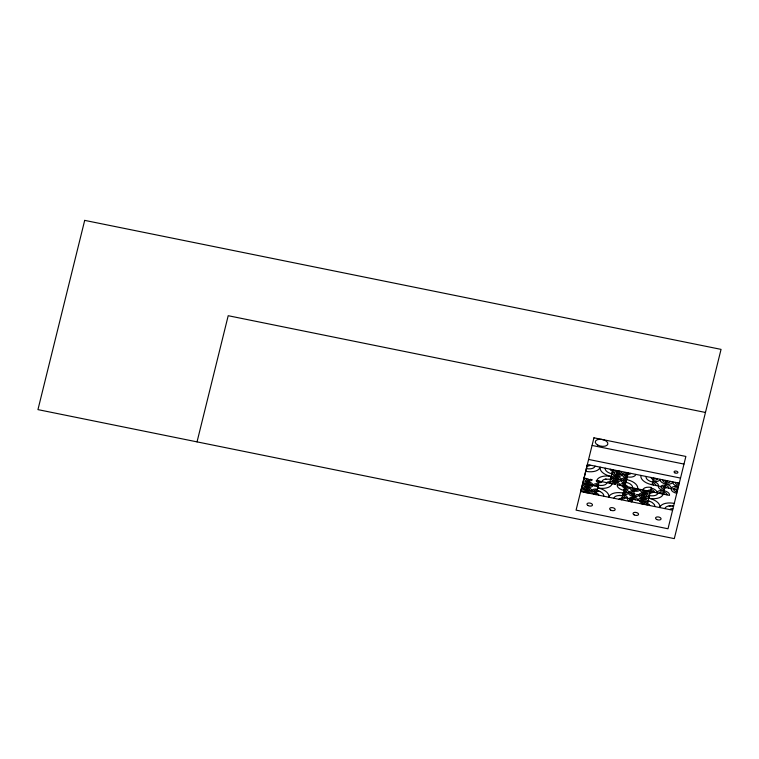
<?xml version="1.0" encoding="UTF-8"?>
<svg xmlns="http://www.w3.org/2000/svg" width="759" height="759" viewBox="0 0 759 759"><rect width="100%" height="100%" fill="white"/><g stroke="black" fill="none" stroke-linecap="round" stroke-linejoin="round"><path stroke-width="1.14" d="M598.576 495.162L598.595 494.877A2.562 1.366 10.5 0 0 598.424 494.451M632.01 500.807A3.121 1.66 10.5 0 1 629.961 499.887L629.344 498.568A3.121 1.66 10.5 0 1 632.807 497.572A3.121 1.66 10.5 0 1 635.463 499.811M632.522 487.876L632.589 487.458A7.808 4.156 10.5 0 0 626.63 482.458L625.871 482.278M637.626 488.91L637.731 488.208A12.998 6.926 10.5 0 0 627.826 479.887L626.536 479.584M640.957 475.428L640.852 476.13A12.998 6.926 10.5 0 0 650.757 484.451L677.559 489.925M645.672 501.87L645.691 501.538A3.121 1.66 10.5 0 0 641.061 499.593A3.121 1.66 10.5 0 0 640.909 502.43A3.121 1.66 10.5 0 0 645.672 501.87L645.691 501.538M197.036 441.871L228.203 315.706L705.472 412.46M585.825 492.572L589.022 479.622A1.044 0.55 10.5 0 0 590.17 479.29L592.219 479.707A3.121 1.66 10.5 0 1 588.756 480.703A3.121 1.66 10.5 0 1 586.1 478.464M599.354 481.159L598.955 482.771A3.121 1.66 10.5 0 1 596.299 480.532L613.642 484.052A1.044 0.55 10.5 0 1 614.799 483.72A1.044 0.55 10.5 0 1 615.682 484.46L614.667 484.261L617.465 472.923M612.893 469.736L609.894 481.87A2.6 1.385 10.5 0 0 607.01 482.705A7.808 4.156 10.5 0 1 598.358 485.2M617.731 471.851L617.997 470.77M621.536 499.811L623.405 492.259A1.044 0.55 10.5 0 0 624.562 491.927L634.761 493.995A1.044 0.55 10.5 0 0 633.879 493.255L631.744 501.879A5.199 2.77 10.5 0 1 627.304 498.151A5.199 2.77 10.5 0 0 622.873 494.422A5.199 2.77 10.5 0 0 628.642 492.752A5.199 2.77 10.5 0 1 634.42 491.101A5.199 2.77 10.5 0 0 640.179 489.432A5.199 2.77 10.5 0 0 644.619 493.16A5.199 2.77 10.5 0 0 650.378 491.5M636.099 488.597A1.044 0.55 10.5 0 1 634.941 488.938L634.144 492.174A3.121 1.66 10.5 0 0 630.682 493.17A3.121 1.66 10.5 0 0 633.348 495.409A3.121 1.66 10.5 0 0 636.801 494.413L643.945 495.855M646.298 490.675A1.044 0.55 10.5 0 1 645.15 491.007L641.943 503.948A5.199 2.77 10.5 0 0 647.712 502.287A5.199 2.77 10.5 0 0 643.281 498.559A5.199 2.77 10.5 0 0 637.522 500.228A5.199 2.77 10.5 0 0 633.063 496.49A5.199 2.77 10.5 0 1 628.651 492.762A5.199 2.77 10.5 0 0 624.202 489.024A5.199 2.77 10.5 0 0 629.97 487.363M647.048 504.982L651.383 487.449A7.818 4.165 10.5 0 0 642.731 489.944M652.047 484.754L653.717 478.009M666.468 480.599L662.901 494.764A12.998 6.926 10.5 0 1 650.027 498.464L648.717 498.246L650.008 498.54A12.998 6.926 10.5 0 1 659.903 506.87L659.808 507.572L660.045 506.898A12.998 6.926 10.5 0 1 672.92 503.189L674.229 503.416M588.823 484.745L588.842 484.688A1.034 0.55 10.5 0 0 587.855 483.929A1.034 0.55 10.5 0 0 586.802 484.384A1.034 0.55 10.5 0 0 587.997 485.058L588.187 485.058A1.044 0.56 10.5 0 0 588.453 485.01L588.595 484.954A1.034 0.55 10.5 0 0 588.756 484.84L588.756 484.84M595.037 466.111L594.895 466.519A7.808 4.156 10.5 0 1 588.699 468.882L586.384 468.607M596.811 480.637L597.039 479.963A12.998 6.926 10.5 0 1 609.913 476.254L611.232 476.481L609.932 476.178A12.998 6.926 10.5 0 1 600.046 467.857L600.141 467.146A12.998 6.926 10.5 0 1 587.03 471.538L585.72 471.311M612.94 478.246L613.5 477.544A3.121 1.66 10.5 0 1 618.566 478.274A3.121 1.66 10.5 0 1 616.697 480.599A3.121 1.66 10.5 0 1 612.94 478.246L612.997 478.075M611.659 483.474L611.659 483.474A3.121 1.66 10.5 0 1 614.439 482.544L615.065 482.639A3.121 1.66 10.5 0 1 617.722 484.878M612.115 483.739L611.877 484.413A12.998 6.926 10.5 0 1 599.003 488.122L597.694 487.895L598.984 488.198A12.998 6.926 10.5 0 1 608.879 496.528L608.784 497.23L609.022 496.547A12.998 6.926 10.5 0 1 621.887 492.847L623.205 493.065M613.889 498.265L614.524 497.126A7.827 4.165 10.5 0 1 620.985 495.542L622.541 495.769M638.082 489.175L638.082 489.175A3.112 1.66 10.5 0 1 637.389 489.811L636.953 489.982A3.112 1.66 10.5 0 1 633.556 489.65A3.112 1.66 10.5 0 1 632.048 487.781M590.739 485.418L590.9 484.764A3.121 1.66 10.5 0 0 586.451 482.79A3.121 1.66 10.5 0 0 585.787 485.475A3.121 1.66 10.5 0 0 590.739 485.418L590.9 484.764M589.411 490.807L589.572 490.162A3.121 1.66 10.5 0 0 586.574 488.208A3.121 1.66 10.5 0 0 583.434 489.261L584.041 490.58A3.121 1.66 10.5 0 0 586.982 491.604A3.121 1.66 10.5 0 0 589.401 490.807L589.572 490.162M610.559 479.176L604.857 479.261A7.808 4.165 10.5 0 0 602.551 480.542L601.906 481.671A2.6 1.385 10.5 0 1 599.022 482.506M625.805 482.553A3.121 1.66 10.5 0 1 623.395 479.859L623.699 479.612A3.121 1.66 10.5 0 1 626.602 479.318M664.912 508.606A7.789 4.146 10.5 0 1 666.307 506.86L667.294 506.386A7.856 4.184 10.5 0 1 669.115 505.93L673.565 506.111L672 505.883M659.315 493.312A3.89 2.078 10.5 0 1 660.245 492.306L660.785 492.107M605.464 479.109L606.109 479.005M642.569 494.166L643.12 494.128A3.121 1.66 10.5 0 1 646.981 496.576A3.121 1.66 10.5 0 1 642.086 496.955A3.121 1.66 10.5 0 1 642.569 494.175L643.12 494.128M669.115 505.93L670.501 505.826M616.27 479.441L616.365 479.432A1.044 0.56 10.5 0 0 616.773 478.587A1.044 0.56 10.5 0 0 615.084 478.483A1.044 0.56 10.5 0 0 615.862 479.403L616.175 479.441M614.439 482.544L615.065 482.639M624.467 487.942L625.397 488.056A3.121 1.66 10.5 0 0 627.93 486.946M623.139 493.341L624.069 493.454A3.121 1.66 10.5 0 0 626.621 492.088A3.121 1.66 10.5 0 0 623.936 490.105M592.191 445.467L683.944 464.072M588.737 459.47L680.491 478.066M679.229 483.179L587.428 464.574L580.768 491.538L672.559 510.162M612.228 472.43L614.268 472.848M616.308 473.255L627.532 475.532M610.9 477.828L626.203 480.931M624.866 486.329L617.219 484.773A7.808 4.156 10.5 0 0 623.87 490.371M582.722 483.445L598.026 486.547M649.049 496.889A5.199 2.77 10.5 0 1 640.824 497.676A5.199 2.77 10.5 0 1 641.972 493.008A5.199 2.77 10.5 0 1 649.049 496.889L644.97 496.063A1.044 0.55 10.5 0 1 643.812 496.395A1.044 0.55 10.5 0 1 642.93 495.655A1.044 0.55 10.5 0 1 644.078 495.323M581.385 488.843L596.697 491.946M631.393 498.976L623.224 497.325A1.044 0.55 10.5 0 1 622.076 497.657M632.408 499.185L642.617 501.253M643.632 501.462A1.044 0.55 10.5 0 0 642.218 500.684A1.044 0.55 10.5 0 0 641.991 501.614A1.044 0.55 10.5 0 0 643.632 501.462L647.721 502.287M627.133 477.155L625.976 476.785A3.112 1.66 10.5 0 1 625.283 476.386A3.14 1.67 10.5 0 1 624.657 475.76L624.496 475.428A3.112 1.66 10.5 0 1 627.93 473.929M652.342 484.109L652.465 484.147A1.3 0.693 10.5 0 1 653.328 485.01M678.053 487.904A3.909 2.078 10.5 0 0 674.922 488.037L674.438 488.274A3.909 2.078 10.5 0 0 675.946 491.623L677.056 491.946M668.603 487.477L668.072 486.652A3.899 2.078 10.5 0 0 661.905 485.57A3.899 2.078 10.5 0 0 663.186 489.043L664.305 489.365M632.541 498.644L632.93 498.767A1.044 0.55 10.5 0 1 633.034 499.716A1.044 0.55 10.5 0 1 631.422 499.204A1.044 0.55 10.5 0 1 632.541 498.644L632.93 498.767M597.029 490.599L599.923 491.519A7.808 4.165 10.5 0 1 603.68 496.196M596.356 493.293L596.868 493.426A2.609 1.385 10.5 0 1 598.595 494.877M671.174 488.635A6.508 3.463 10.5 0 0 665.624 483.967A6.508 3.463 10.5 0 1 660.102 479.308A6.508 3.463 10.5 0 1 652.882 481.377A6.508 3.463 10.5 0 1 658.423 486.045A6.508 3.463 10.5 0 0 663.973 490.712L664.618 490.864A6.508 3.463 10.5 0 1 669.504 495.38L625.89 486.528A1.044 0.55 10.5 0 1 624.733 486.861M676.667 491.86L675.946 491.623M649.571 501.338L648.053 500.94L649.571 501.338A7.77 4.137 10.5 0 1 652.161 502.496L654.258 504.422A7.77 4.137 10.5 0 1 654.675 506.519M598.547 490.988L599.923 491.519M655.871 485.523A3.89 2.078 10.5 0 0 655.643 484.47L654.315 483.341A3.89 2.078 10.5 0 0 652.55 482.733M650.88 489.479A3.89 2.078 10.5 0 1 652.645 490.086L653.831 491.007A3.89 2.078 10.5 0 1 654.201 492.268M647.38 503.634A2.6 1.385 10.5 0 1 648.755 504.156L649.087 504.393A2.6 1.385 10.5 0 1 649.6 505.494M660.776 492.107A3.89 2.078 10.5 0 1 666.184 493.198L666.943 494.223A3.89 2.078 10.5 0 1 666.943 494.849M597.096 490.333A3.121 1.66 10.5 0 0 593.633 491.329L594.25 492.648A3.121 1.66 10.5 0 0 596.289 493.568M678.726 485.2A3.899 2.078 10.5 0 1 675.396 482.401M676.724 493.293A6.508 3.463 10.5 0 1 671.184 488.635A6.508 3.463 10.5 0 1 678.394 486.557A6.508 3.463 10.5 0 1 672.854 481.889A6.508 3.463 10.5 0 1 665.643 483.967M679.058 483.853A1.3 0.693 10.5 0 1 677.948 482.923M670.292 481.367A3.89 2.078 10.5 0 1 669.362 482.373L668.821 482.572A3.89 2.078 10.5 0 1 664.561 482.164A3.89 2.078 10.5 0 1 662.664 479.83M667.749 480.855A1.3 0.693 10.5 0 1 666.307 481.272A1.3 0.693 10.5 0 1 665.197 480.333M657.541 478.787A3.899 2.078 10.5 0 1 653.214 480.03M654.989 478.265A1.3 0.693 10.5 0 1 653.546 478.682M677.398 490.599A1.3 0.693 10.5 0 1 676.288 489.669A1.3 0.693 10.5 0 1 677.73 489.251M668.603 487.477A3.899 2.078 10.5 0 1 668.622 488.113M663.973 490.712A6.508 3.463 10.5 0 0 656.763 492.79A6.508 3.463 10.5 0 0 651.213 488.122M661.867 493.824A1.3 0.693 10.5 0 1 663.309 493.407A1.3 0.693 10.5 0 1 664.41 494.346M650.548 490.826A1.3 0.693 10.5 0 1 651.658 491.756M627.399 476.073A1.044 0.55 10.5 0 1 626.517 475.333A1.044 0.55 10.5 0 1 627.665 475.001M626.071 481.472A1.044 0.55 10.5 0 1 625.179 480.722A1.044 0.55 10.5 0 1 626.336 480.39M609.562 483.227A5.199 2.77 10.5 0 1 615.331 481.557A5.199 2.77 10.5 0 1 619.761 485.295A5.199 2.77 10.5 0 1 625.539 483.635A5.199 2.77 10.5 0 1 621.099 479.897A5.209 2.77 10.5 0 0 614.022 476.016A5.209 2.77 10.5 0 0 612.874 480.684A5.209 2.77 10.5 0 0 621.099 479.897A5.199 2.77 10.5 0 1 626.868 478.236A5.199 2.77 10.5 0 1 622.437 474.508A5.209 2.77 10.5 0 0 615.359 470.618A5.209 2.77 10.5 0 0 614.211 475.286A5.209 2.77 10.5 0 0 622.437 474.498A5.199 2.77 10.5 0 1 628.205 472.838L625.207 484.973A2.6 1.385 10.5 0 1 627.418 486.842M621.811 485.703A3.121 1.66 10.5 0 1 625.274 484.707M623.851 486.121A1.044 0.55 10.5 0 1 625.008 485.788L623.67 491.177A1.044 0.55 10.5 0 1 624.562 491.927M599.221 481.69A1.044 0.55 10.5 0 1 598.339 480.95M589.022 479.622A1.044 0.55 10.5 0 1 588.14 478.882L584.051 478.047A5.199 2.77 10.5 0 0 588.491 481.785M592.921 485.513A5.199 2.77 10.5 0 1 584.705 486.301A5.199 2.77 10.5 0 1 585.853 481.633A5.199 2.77 10.5 0 1 592.921 485.513A5.199 2.77 10.5 0 1 598.69 483.853L596.024 494.64A5.199 2.77 10.5 0 1 591.593 490.912A5.199 2.77 10.5 0 0 584.515 487.031A5.199 2.77 10.5 0 0 583.367 491.699A5.199 2.77 10.5 0 0 591.593 490.912A5.199 2.77 10.5 0 1 597.361 489.251M594.961 485.931A3.121 1.66 10.5 0 1 598.424 484.935M597.893 487.088A1.044 0.55 10.5 0 1 597.001 486.339A1.044 0.55 10.5 0 1 598.158 486.007M648.338 491.082A3.121 1.66 10.5 0 1 644.884 492.079A3.121 1.66 10.5 0 1 642.218 489.84M645.15 491.007A1.044 0.55 10.5 0 1 644.258 490.257M634.41 491.092A5.199 2.77 10.5 0 1 629.979 487.363M634.941 488.938A1.044 0.55 10.5 0 1 634.059 488.189M638.841 494.821A5.199 2.77 10.5 0 1 633.082 496.49M634.761 493.995A1.044 0.55 10.5 0 1 633.613 494.327A1.044 0.55 10.5 0 1 632.721 493.587M622.608 495.504A3.121 1.66 10.5 0 1 625.264 497.743A3.121 1.66 10.5 0 1 621.801 498.739M596.555 492.487A1.044 0.55 10.5 0 1 595.673 491.737A1.044 0.55 10.5 0 1 596.83 491.405M652.712 482.06A7.808 4.156 10.5 0 1 646.061 476.462M653.385 479.356A2.6 1.385 10.5 0 1 651.165 477.496M630.757 473.35A2.6 1.385 10.5 0 1 630.425 473.844L630.131 474.024A2.6 1.385 10.5 0 1 627.873 474.185M635.852 474.384A7.808 4.156 10.5 0 1 627.2 476.88M652.93 492.012A2.6 1.385 10.5 0 1 650.046 492.847M647.835 490.978A2.6 1.385 10.5 0 1 650.719 490.153M658.044 493.046A7.818 4.165 10.5 0 1 653.148 495.798L651.706 495.826A7.818 4.165 10.5 0 1 649.372 495.542M624.534 487.676A2.6 1.385 10.5 0 1 622.323 485.807M611.896 473.777A7.808 4.156 10.5 0 1 605.246 468.18M612.56 471.083A2.6 1.385 10.5 0 1 610.34 469.214M589.933 465.077A2.6 1.385 10.5 0 1 587.049 465.912M670.007 509.64A2.6 1.385 10.5 0 1 672.891 508.805M618.765 495.513A7.723 4.118 10.5 0 1 620.976 495.542M618.983 499.299A2.6 1.385 10.5 0 1 621.868 498.464M84.695 220.376L37.95 409.623L674.305 538.624L721.05 349.377L84.695 220.376M593.946 437.81L576.081 510.133L668.005 528.767L685.87 456.444L593.946 437.81M656.63 519.431A2.799 1.49 10.5 0 0 661.051 519.014A2.799 1.49 10.5 0 0 657.247 516.926A2.799 1.49 10.5 0 0 656.63 519.431M634.126 514.868A2.799 1.49 10.5 0 0 638.547 514.45A2.799 1.49 10.5 0 0 634.742 512.363A2.799 1.49 10.5 0 0 634.126 514.868M610.729 510.133A2.799 1.49 10.5 0 0 615.151 509.706A2.799 1.49 10.5 0 0 611.356 507.619A2.799 1.49 10.5 0 0 610.729 510.133M588.045 505.532A2.799 1.49 10.5 0 0 592.466 505.105A2.799 1.49 10.5 0 0 588.661 503.018A2.799 1.49 10.5 0 0 588.045 505.532M597.731 445.059A6.395 3.406 10.5 0 0 607.836 444.1A6.395 3.406 10.5 0 0 599.155 439.328A6.395 3.406 10.5 0 0 597.731 445.059M664.03 487.79A1.3 0.693 10.5 0 0 666.079 487.601A1.3 0.693 10.5 0 0 664.315 486.623A1.3 0.693 10.5 0 0 664.03 487.79M615.464 474.565A3.121 1.66 10.5 0 0 620.388 474.09A3.121 1.66 10.5 0 0 616.147 471.756A3.121 1.66 10.5 0 0 615.464 474.565M616.706 473.834A1.044 0.55 10.5 0 0 618.348 473.673A1.044 0.55 10.5 0 0 616.934 472.895A1.044 0.55 10.5 0 0 616.706 473.834M585.863 490.238A1.044 0.55 10.5 0 0 587.513 490.086A1.044 0.55 10.5 0 0 586.1 489.308A1.044 0.55 10.5 0 0 585.863 490.238M674.827 472.819A1.954 1.044 10.5 0 0 677.91 472.525A1.954 1.044 10.5 0 0 675.254 471.064A1.954 1.044 10.5 0 0 674.827 472.819"/></g></svg>
